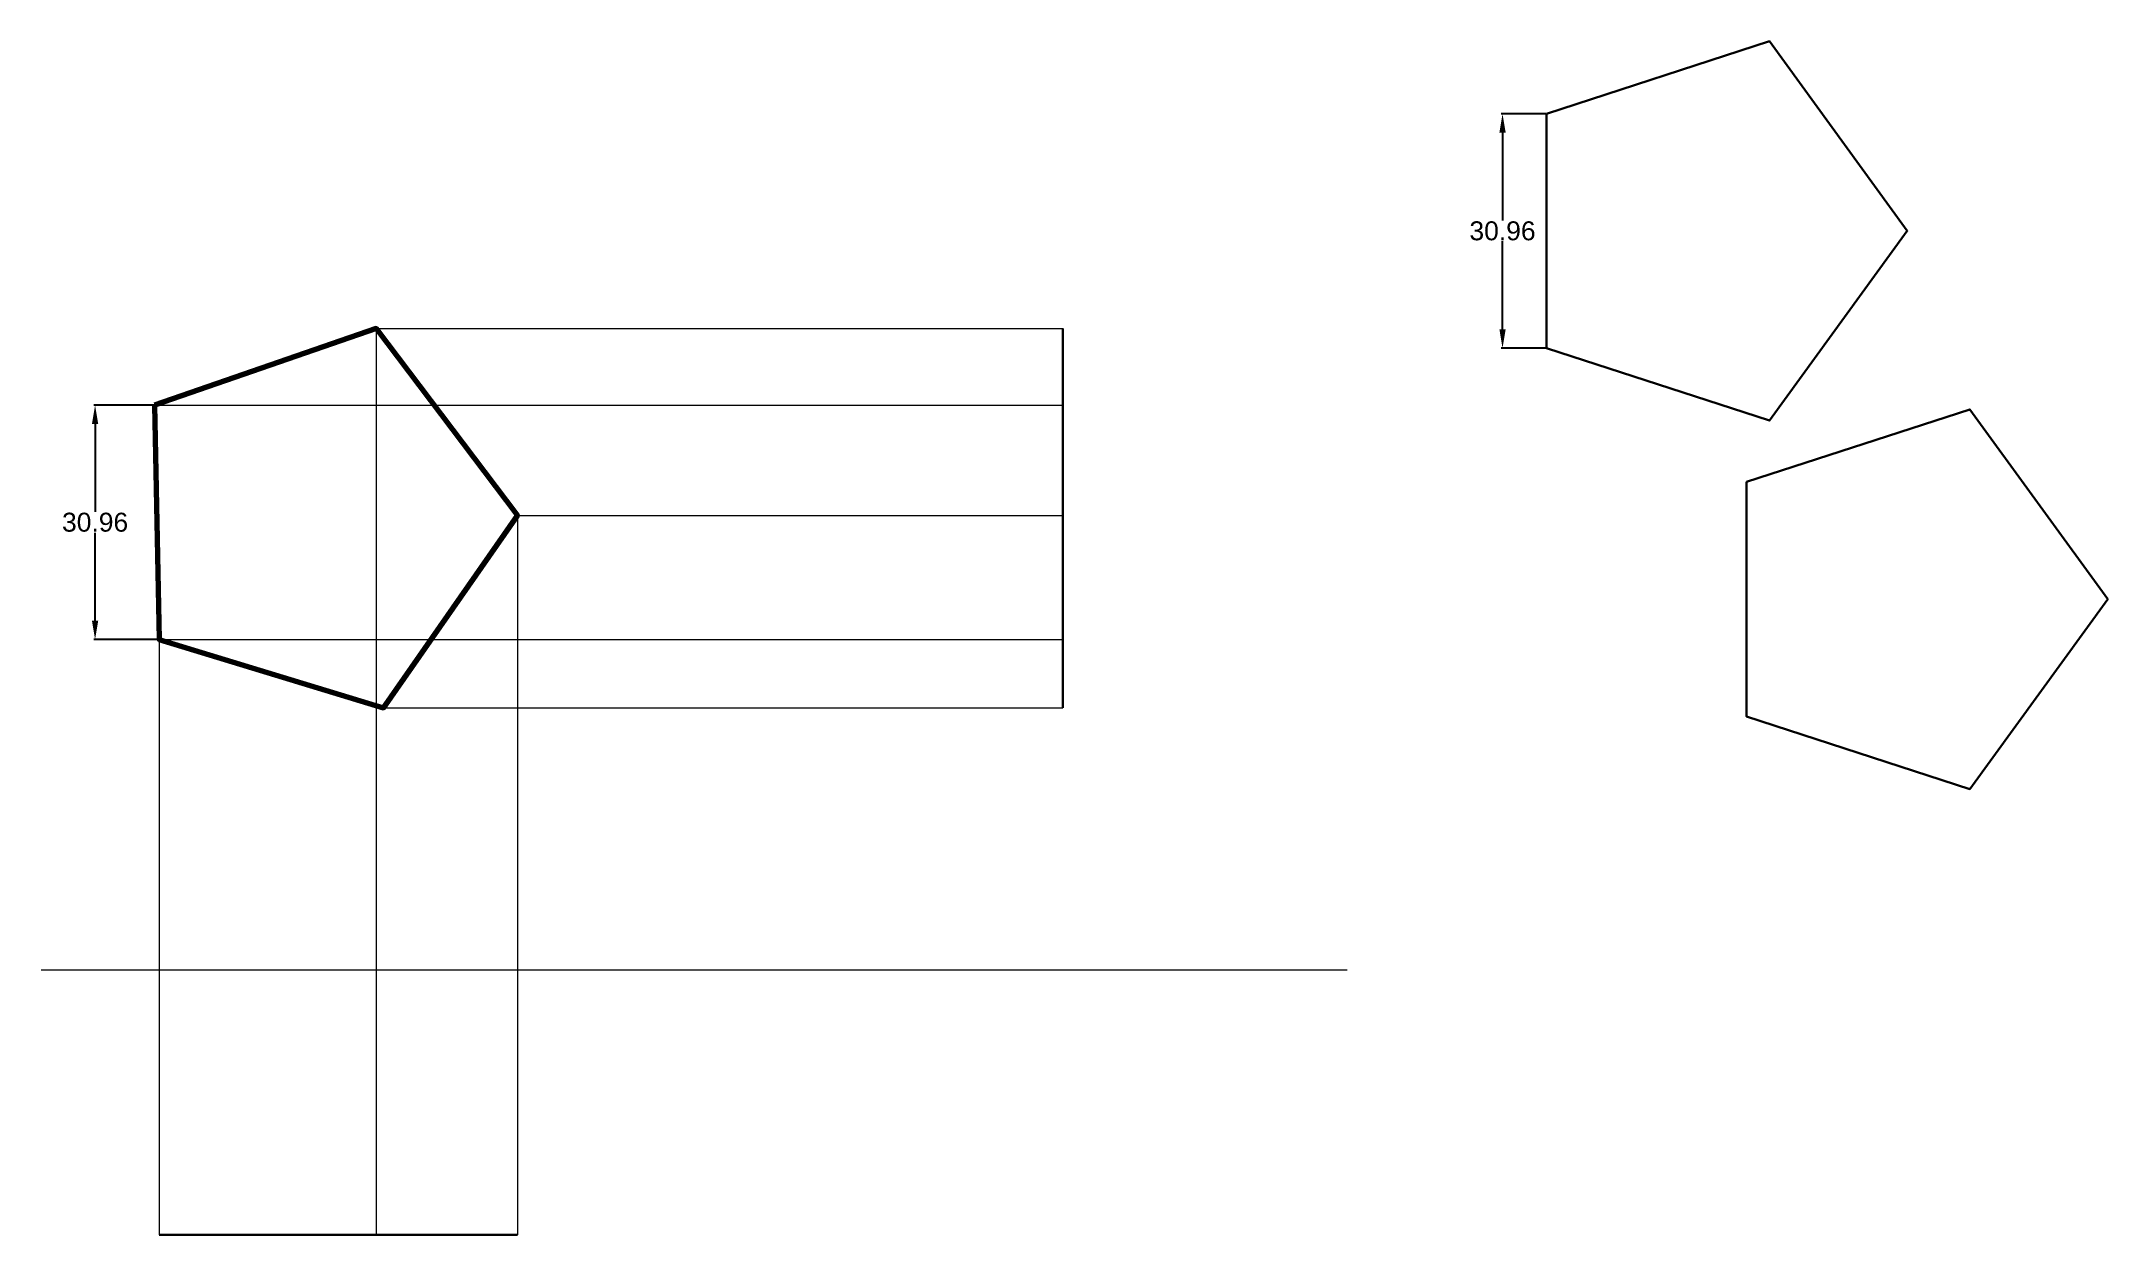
# Model space of a CAD drawing. Header units: millimetres. Extents: x 24 to 297, y 150 to 308.
import ezdxf

# ---------------------------------------------------------------- set-up
doc = ezdxf.new("R2010")
doc.units = ezdxf.units.MM
doc.layers.add('thick continuous', color=7, linetype='Continuous', lineweight=30)
doc.styles.get("Standard").update_dxf_attribs({"font": 'Arial.ttf'})
doc.dimstyles.get("Standard").update_dxf_attribs({"dimtxt": 2.5, "dimasz": 2.5, "dimexe": 0.18, "dimexo": 0.0625, "dimgap": 0.09, "dimtad": 0, "dimtih": 1, "dimtoh": 1, "dimzin": 0, "dimdsep": 46, "dimtxsty": 'Standard', "dimcen": 0.09, "dimadec": 0, "dimazin": 0, "dimtfac": 1, "dimtofl": 0, "dimtmove": 0, "dimatfit": 3, "dimfxl": 1, "dimtolj": 1, "dimtzin": 0, "dimarcsym": 0})

# ---------------------------------------------------------------- blocks, each defined once
blk = doc.blocks.new('*D0')
at = {"layer": 'Defpoints', "color": 0, "transparency": 16777216}
for p in [(38.74, 259.94), (30.89, 228.98), (39.33, 228.98)]:
    blk.add_point(p, dxfattribs=at)
at = {"layer": 'thick continuous', "color": 0, "lineweight": -2, "transparency": 16777216}
for p, q in [((38.68, 259.94), (30.71, 259.94)), ((30.89, 257.44), (30.89, 245.83)), ((30.89, 231.48), (30.89, 243.09)), ((39.27, 228.98), (30.71, 228.98))]:
    blk.add_line(p, q, dxfattribs=at)
at = {"layer": 'thick continuous', "color": 0, "transparency": 16777216}
for points in [[(30.47, 257.44), (31.3, 257.44), (30.89, 259.94)], [(30.47, 231.48), (31.3, 231.48), (30.89, 228.98)]]:
    blk.add_solid(points, dxfattribs=at)
at = {"layer": 'thick continuous', "color": 0, "lineweight": 5, "transparency": 16777216, "insert": (30.89, 244.46), "char_height": 2.5, "attachment_point": 5}
blk.add_mtext('\\A1;30.96', dxfattribs=at)
blk = doc.blocks.new('*D1')
at = {"layer": 'Defpoints', "color": 0, "transparency": 16777216}
for p in [(222.53, 298.42), (216.73, 267.46), (222.53, 267.46)]:
    blk.add_point(p, dxfattribs=at)
at = {"layer": 'thick continuous', "color": 0, "lineweight": -2, "transparency": 16777216}
for p, q in [((222.46, 298.42), (216.55, 298.42)), ((216.73, 295.92), (216.73, 284.3)), ((216.73, 269.96), (216.73, 281.57)), ((222.46, 267.46), (216.55, 267.46))]:
    blk.add_line(p, q, dxfattribs=at)
at = {"layer": 'thick continuous', "color": 0, "transparency": 16777216}
for points in [[(216.32, 295.92), (217.15, 295.92), (216.73, 298.42)], [(216.32, 269.96), (217.15, 269.96), (216.73, 267.46)]]:
    blk.add_solid(points, dxfattribs=at)
at = {"layer": 'thick continuous', "color": 0, "transparency": 16777216, "insert": (216.73, 282.94), "char_height": 2.5, "attachment_point": 5}
blk.add_mtext('\\A1;30.96', dxfattribs=at)

msp = doc.modelspace()

# ---------------------------------------------------------------- linework, layer by layer
at = {"layer": 'thick continuous', "lineweight": 5}
for p, q in [((67.994, 270.066), (158.662, 270.066)), ((67.994, 270.066), (67.994, 150.384)), ((38.738, 259.938), (158.662, 259.938)), ((86.667, 245.371), (158.662, 245.371)), ((86.667, 245.371), (86.667, 150.384)), ((39.329, 228.983), (158.662, 228.983)), ((39.329, 228.983), (39.329, 150.384)), ((68.952, 219.98), (158.662, 219.98)), ((23.789, 185.339), (196.227, 185.339))]:
    msp.add_line(p, q, dxfattribs=at)
at = {"layer": 'thick continuous'}
for p, q in [((158.662, 270.066), (158.662, 219.98)), ((158.662, 185.339), (158.662, 185.332)), ((39.329, 150.384), (86.667, 150.384))]:
    msp.add_line(p, q, dxfattribs=at)
for points in [[(222.525, 298.415), (222.525, 267.455), (251.97, 257.888), (270.168, 282.935), (251.97, 307.983)], [(248.949, 249.794), (248.949, 218.804), (278.422, 209.227), (296.638, 234.299), (278.422, 259.37)]]:
    msp.add_lwpolyline(points, close=True, dxfattribs=at)
at = {"layer": 'thick continuous', "lineweight": 80}
msp.add_lwpolyline([(38.738, 259.938), (39.329, 228.983), (68.952, 219.98), (86.667, 245.371), (67.994, 270.066)], close=True, dxfattribs=at)

# ---------------------------------------------------------------- dimensions: what is measured, and where the dimension line sits
at = {"layer": 'thick continuous'}
dim = msp.add_linear_dim(base=(216.732, 267.455), p1=(222.525, 298.415), p2=(222.525, 267.455), angle=90, dimstyle='Standard', dxfattribs=at)
dim.commit()
dim.dimension.update_dxf_attribs({"geometry": '*D1', "text_midpoint": (216.732, 282.935)})
at = {"layer": 'thick continuous', "lineweight": 5}
dim = msp.add_linear_dim(base=(30.886, 228.983), p1=(38.738, 259.938), p2=(39.329, 228.983), angle=90, text='30.96', dimstyle='Standard', dxfattribs=at)
dim.commit()
dim.dimension.update_dxf_attribs({"geometry": '*D0', "text_midpoint": (30.886, 244.46)})

doc.saveas('drawing.dxf')
